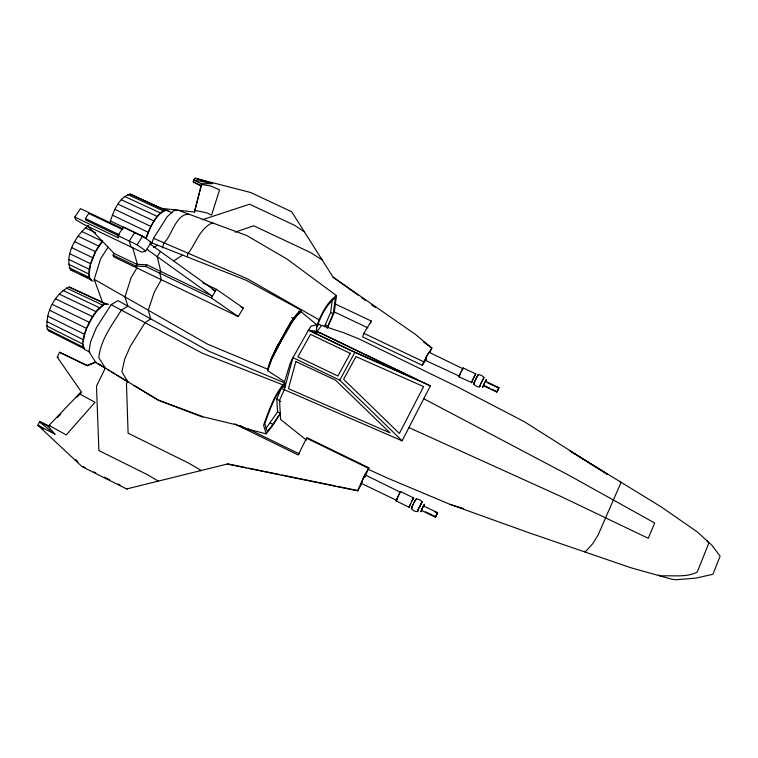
<?xml version="1.0" encoding="UTF-8"?>
<svg xmlns="http://www.w3.org/2000/svg" width="758" height="758" viewBox="0 0 758 758"><rect width="100%" height="100%" fill="white"/><g stroke="black" fill="none" stroke-linecap="round" stroke-linejoin="round"><path stroke-width="1.14" d="M316.531 331.227L316.683 324.727L301.153 311.794L301.144 310.174L245.999 280.185L150.037 242.2M84.204 348.737L48.938 330.962L47.261 329.095C45.101 313.215 54.491 293.858 69.186 287.036L107.172 304.346M90.297 278.442L91.292 279.892L70.778 270C63.899 255.484 76.473 234.146 88.601 225.619M83.228 341.962L84.612 334.363L86.687 328.451L49.696 310.316M89.311 272.245L90.505 264.94M409.538 506.742L409.14 507.273L396.15 500.924L397.685 497.163M400.432 492.283L365.318 474.953L363.48 477.777L361.234 483.301L396.387 500.271M413.119 499.465L413.669 497.949L400.669 491.62L400.48 492.359M459.405 376.167L425.238 360.268L427.086 355.597L429.037 352.281L462.958 368.729M324.396 326.793L330.649 312.476L332.279 300.064M151.808 243.669L153.467 238.296L167.31 216.608L174.482 210.061L178.717 210.43L246.682 235.501L287.102 259.122L336.495 295.62L334.259 312.315L327.304 328.081M327.011 328.043L333.274 313.717L335.406 297.96C325.874 304.896 320.719 316.74 316.617 327.522M409.14 507.273L409.566 506.164M201.287 186.051L193.252 181.911L193.546 179.987L195.242 178.225L250.519 192.475L291.641 211.728L333.15 277.239L358.07 295.108M418.17 510.371C417.829 513.867 408.022 508.988 412.579 505.7M201.202 186.373L201.514 184.459L210.999 186.089L219.555 189.822L211.567 215.111L206.972 212.941L194.815 210.317L194.512 212.24L201.675 183.806L193.546 179.987L212.6 183.588L201.675 183.806L194.37 212.022L160.772 208.279M415.735 499.74L415.071 500.65M421.95 502.469C423.172 501.038 415.839 497.466 415.915 499.531M417.355 511.707L418.245 509.556M436.125 515.866L435.424 517.221L421.439 510.39L421.95 509.149M436.816 514.455L437.65 512.645L423.58 506.088M109.815 223.032C113.283 212.145 118.191 197.611 130.215 194.067L166.068 210.497M471.741 382.544L458.95 376.83L459.746 374.774M459.159 376.394L459.433 375.542M475.456 374.878L475.74 373.902L463.185 367.943L462.939 368.938M365.214 475.654L365.318 474.953M265.982 428.478L277.58 411.84L276.812 398.983L282.004 386.552L284.837 387.603L284.591 381.672L290.181 363.224L293.204 357.037M281.474 388.503L402.119 440.815L430.373 385.86L317.128 331.303L308.44 330.251L292.948 357.653L284.231 389.839L279.56 400.319L280.593 419.449L306.45 440.104M471.495 382.799L472.319 380.753M471.703 382.354L471.997 381.511M102.538 302.328L94.229 279.304L100.662 258.649L108.271 246.975M480.013 386.068C479.738 388.731 470.879 384.401 474.574 381.824M435.424 517.221L435.897 516.17M435.755 516.473L436.077 515.772M483.651 378.45C485.613 376.821 477.275 372.841 477.824 375.684M434.457 511.555L437.451 513.014L437.214 513.602M437.65 512.645L437.176 513.517M162.373 247.904L163.984 242.825C171.734 236.259 175.979 213.026 189.282 214.334M479.416 386.959L480.42 384.6M479.823 386.21L480.098 385.358M334.297 303.522L371.287 321.06L363.812 333.312L362.665 336.931L422.263 365.29L426.29 359.112M483.557 378.507L482.325 380.573M370.624 323.145L371.287 321.06M497.419 391.005L496.85 392.123L483.339 385.699L484.201 383.738M74.729 241.736L95.631 251.76L90.752 263.822L69.907 253.797M187.179 256.251L188.211 253.276C195.858 243.47 199.79 228.727 211.738 223.184L213.898 223.411M316.654 326.054C321.051 314.968 326.423 302.518 336.495 295.62M165.244 210.677C154.585 215.225 150.188 228.082 146.209 238.192L110.308 220.881M413.243 499.077L413.442 498.413L413.091 498.878M411.888 507.301L411.698 507.945L412.049 507.462M284.591 381.672L267.546 370.605C268.882 362.002 273.695 354.024 277.191 346.027C285.131 334.174 289.727 319.364 301.144 310.174M267.546 370.605L272.406 357.587L276.462 349.514L292.105 322.178L296.615 315.451L300.594 312.031L300.718 310.78L296.662 314.39L291.243 321.809L277.21 346.311L271.809 357.814L268.076 368.938M422.263 365.29L426.498 356.165L431.87 348.045L415.687 334.581L333.15 277.239M417.952 510.257L417.743 510.901L418.084 510.409M496.841 392.113L497.352 390.967M484.75 382.582L485.471 381.255L498.972 387.66L498.461 388.816M474.243 382.582L474.176 383.188M396.33 500.195L399.352 493.733M227.201 464.057L357.605 490.824L365.053 474.205L368.909 467.838L307.54 437.963L306.554 438.19L298.226 454.971L234.629 423.883M364.579 477.275L364.958 476.375M409.358 506.562L409.851 505.463M271.933 358.6C280.896 342.749 287.159 323.903 301.153 311.794M421.296 503.852L421.6 503.151M368.909 467.838L364.721 477.256M485.698 381.084L486.352 379.493L484.476 383.15M459.594 375.039L461.129 371.695M409.68 505.775L410.249 504.563M411.888 507.149L414.797 501.047M472.177 381.018L472.736 379.824M474.319 382.288L478.137 374.642M417.952 510.106L420.264 505.207M420.898 504.743L421.59 503.303M423.684 506.107C426.896 498.622 417.961 517.032 421.656 510.295M480.174 385.064L480.837 383.681M246.293 467.667L227.864 463.887L126.681 488.957L82.167 466.748L37.9 425.314L39.473 421.874L48.19 426.204L81.258 391.725L57.276 357.198L59.531 352.252L87.701 365.621L95.868 362.258M105.324 368.066L96.503 386.116L98.891 450.584L147.384 474.669L158.299 481.122L157.38 481.349M127.505 381.312L126.472 383.557L128.093 433.188L188.619 463.091L201.268 470.481L200.235 470.727M460.049 374.007L460.57 372.87M410.125 504.781L410.722 503.53M497.21 391.232L497.542 390.56M498.271 389.224L498.603 388.551M87.151 327.447L92.76 316.73L96.313 311.765L59.219 294.085M472.632 379.995L473.21 378.801M474.811 381.179L477.123 376.404M418.425 509.035L419.629 506.496M480.667 383.965L483.983 377.408M435.954 515.99L436.295 515.307M437.148 513.782L436.295 515.563M497.447 390.721L497.76 390.105L497.542 390.777M498.366 389.062L498.063 389.678L498.271 389.006M410.647 503.625L411.831 501.209M412.93 504.837L413.555 503.53M473.163 378.848L474.792 375.542M419.904 506.865L420.425 505.775M481.235 382.733L481.842 381.473M421.931 508.997L422.983 506.808M484.523 382.875L482.486 387.48L483.812 385.092M436.229 515.421L436.816 514.208M497.816 390.209L497.997 389.565M473.712 377.74L475.219 374.736M398.206 496.064L400.262 492.122M461.129 371.761L461.688 370.567M498.205 389.176L498.527 388.494M497.295 391.28L497.618 390.597M436.76 514.341L437.091 513.649M436.343 515.421L435.784 516.586M429.786 352.631L431.87 348.045L423.248 341.858M420.188 505.444L420.861 504.013M436.978 513.896L437.451 513.014M414.114 502.488L416.161 498.745M498.404 388.778L498.972 387.66M411.784 501.351L412.39 500.1M461.631 370.757L462.645 368.767M423.078 506.808L423.646 505.785M420.69 504.449L421.391 503.009M412.295 500.346L412.892 499.162M357.605 490.824L361.414 484.229M402.119 440.815L339.745 380.146L354.858 352.423L430.373 385.86M462.096 369.857L463.185 367.943M421.126 503.606L422.206 501.692M412.144 507.424L411.3 508.751M104.699 367.914L95.925 362.627L88.961 351.693L90.609 341.744L96.399 327.74L111.123 304.669L118.002 300.651L209.104 351.342L284.638 382.885C274.282 394.558 268.863 410.59 263.585 425.257L266.2 433.87L242.693 427.72M412.74 499.513L413.669 497.949M477.313 376.167L477.815 375.437M474.186 383.302L473.636 384.211M475.067 375.096L475.74 373.902M96.181 250.822L102.453 241.347L81.618 231.379M425.882 359.586L426.299 358.875M396.974 499.712L396.368 500.46M399.712 493.155L400.669 491.62M87.502 225.751L114.164 253.485L113.094 255.152L113.624 256.829L238.239 316.56L243.299 308.023L216.504 289.338L202.85 282.819M459.708 375.665L458.95 376.83M113.094 255.152L135.796 266.03L145.707 266.475L211.33 297.894L216.504 289.338M160.469 251.485L157.2 256.649L160.81 271.506L159.749 273.202L161.35 279.702L154.319 292.029L148.265 310.212L150.709 318.853L144.996 322.69L130.404 346.131L124.738 359.093L121.867 371.827L127.865 381.88L116.723 375.163M145.707 266.475L146.777 264.788L212.363 296.179L146.825 249.221M135.796 266.03L136.866 264.353L146.777 264.788M74.796 217.091L75.734 219.725L83.143 224.084L141.879 252.149L145.716 250.945L151.221 242.323L142.665 236.155L123.488 227.03L117.897 235.615L118.608 238.003L74.796 217.091L80.481 208.621L123.109 228.925M117.897 235.615L137.113 244.796L142.665 236.155M134.848 232.441L129.286 241.053L130.944 246.919M284.695 384.221C274.661 394.871 269.886 409.964 264.779 423.561L267.261 431.605L272.984 424.366L280.252 413.129L277.58 411.84M280.289 413.735L272.634 425.56L266.2 433.87M362.068 482.259L361.234 483.301M118.665 235.785L85.9 220.142L85.36 218.56L88.762 213.462L122.616 229.589M308.184 330.545L311.159 326.101L316.683 324.727M396.747 499.996L396.15 500.924M317.128 331.303L321.619 325.447L344.123 332.876L359.5 339.158L456.714 386.504L524.356 421.713L607.821 474.584L569.827 450.839L661.459 507.064L697.256 531.889L711.933 545.267L720.1 556.145L712.946 574.27L695.844 578.136L675.691 579.775L671.901 579.235L630.741 567.723L529.965 533.111L450.081 504.392L387.613 478.146L368.407 469.401M317.157 326.186L318.929 324.168L321.619 325.447M97.024 310.988L103.192 305.351L66.23 287.955M57.371 417.63L60.649 414.219M77.003 397.164L81.58 392.398M173.895 260.752L182.65 255.105M153.552 247.373L157.721 245.241M59.531 352.252L86.734 365.583L95.745 361.869M235.16 232.175L253.674 225.77L310.676 252.604L322.197 259.947M202.358 219.735L249.562 204.215L294.72 225.401L304.422 231.901M126.681 488.957L127.562 488.739M50.009 425.304L48.976 425.39L66.268 434.893L95.034 402.271L79.296 393.772L80.282 393.753M86.734 365.583L87.701 365.621M57.276 357.198L58.3 357.264M48.938 330.962L50.549 331.208M248.596 468.141L279.683 474.527M281.985 475.001L334.96 485.869M337.263 486.342L357.984 490.597M70.778 270L73.138 270.701M450.081 504.392L463.621 508.552M195.242 178.225L212.6 183.588M202.718 417.127L158.251 400.196L133.948 385.538M282.298 384.609L202.803 353.427L111.123 304.669M267.441 369.127L207.777 344.246L94.229 279.304M153.467 238.296L247.335 278.783L318.872 319.724M408.922 427.578L560.37 496.215L648.261 538.303L654.694 523.001L569.675 475.702L423.75 398.736M165.775 210.516L130.215 194.067M127.638 194.512L163.605 211.037M124.606 196.445L160.658 213.083M121.327 199.733L157.427 216.504M118.03 204.158L154.139 221.08M69.186 287.036L106.035 304.318M193.252 181.911L201.372 185.729M166.248 210.051L172.066 212.799M114.951 209.416L151.022 226.481M62.819 290.361L99.876 307.89M487.337 382.686L497.722 387.613M333.965 311.746L367.905 327.863M330.649 312.476L333.274 313.717M483.557 385.254L489.801 388.219M491.857 389.205L496.026 391.185M363.812 333.312L423.599 361.746M298.756 311.15L300.594 312.031M325.371 324.803L327.987 326.054M85.36 218.56L119.262 234.734M291.688 317.611L293.564 318.512M308.44 330.251L354.858 352.423M112.317 215.12L148.322 232.327M85.228 227.788L95.612 232.753M212.316 289.537L215.471 291.044L150.122 244.048M241.177 307.009L243.299 308.023M78.036 236.136L98.919 246.142M114.164 253.485L136.866 264.353M71.953 247.762L92.846 257.796M292.948 357.653L339.745 380.146M68.713 259.388L89.51 269.403M55.656 298.889L92.76 316.73M68.476 264.163L89.179 274.14M69.177 267.773L89.795 277.712L89.34 275.031M81.305 274.633L90.486 279.058M276.812 398.983L280.839 401.588M52.406 304.432L89.472 322.425M306.554 438.19L368.189 468.198M270.293 423.059L272.984 424.366M425.664 511.877L434.647 516.264M247.553 428.611L299.23 453.853M89.975 352.129L85.01 349.703A25.516 8.565 -63.3 0 1 89.302 322.377A25.516 8.565 -63.3 0 1 108.451 304.403M47.726 316.114L84.612 334.363M46.626 321.42L83.38 339.736M83.134 466.577L85.247 467.629M93.708 471.855L95.83 472.907M104.291 477.133L109.578 479.767M118.04 483.992L120.152 485.044M46.465 325.845L83.077 344.198M47.261 329.095L83.721 347.439L84.735 348.652M37.9 425.314L54.908 434.154L48.19 426.204L49.232 426.119L40.525 421.799L39.473 421.874L54.908 434.154M240.097 425.456L246.132 428.621L236.733 424.916L203.476 416.881L158.147 400.006L97.858 363.518M658.598 574.943L660.417 576.023C672.479 575.066 686.142 577.804 697.227 572.091L708.796 543.173L706.807 540.606M107.608 369.667L109.635 370.889M111.663 372.112L114.695 373.94M211.33 297.894L238.239 316.56M361.907 297.856L365.744 300.613M371.486 304.735L375.324 307.483M137.113 244.796L145.716 250.945M39.814 426.024L43.206 429.208M75.487 459.424L78.036 461.802M619.921 481.576L620.83 482.922L598.109 534.987L592.832 543.59L585.138 552.061L584.996 551.331M99.81 364.295L101.231 365.763M105.58 368.445L98.834 357.729C100.52 339.755 112.137 324.917 121.365 310.117L127.884 306.156L124.937 296.871L131.162 277.627L136.885 267.981L136.345 266.049L137.406 264.381L132.678 247.459M83.285 345.278L83.721 347.439M93.357 281.019A25.516 9.096 -64.4 0 1 89.785 266.74A25.516 9.096 -64.4 0 1 102.444 241.006M145.991 238.296A24.682 8.035 -65.2 0 1 157.361 216.267A24.682 8.035 -65.2 0 1 168.096 211.056M295.857 361.575L288.438 388.664L389.991 432.837L335.406 380.061L295.857 361.575M423.589 386.58L399.39 433.453L343.639 379.294L355.976 356.611L423.589 386.58M350.281 353.38L337.888 376.044L297.885 356.838L310.543 334.392L350.281 353.38M319.753 332.828L312.533 331.985L351.494 350.641L417.497 379.891L319.753 332.828"/></g></svg>
